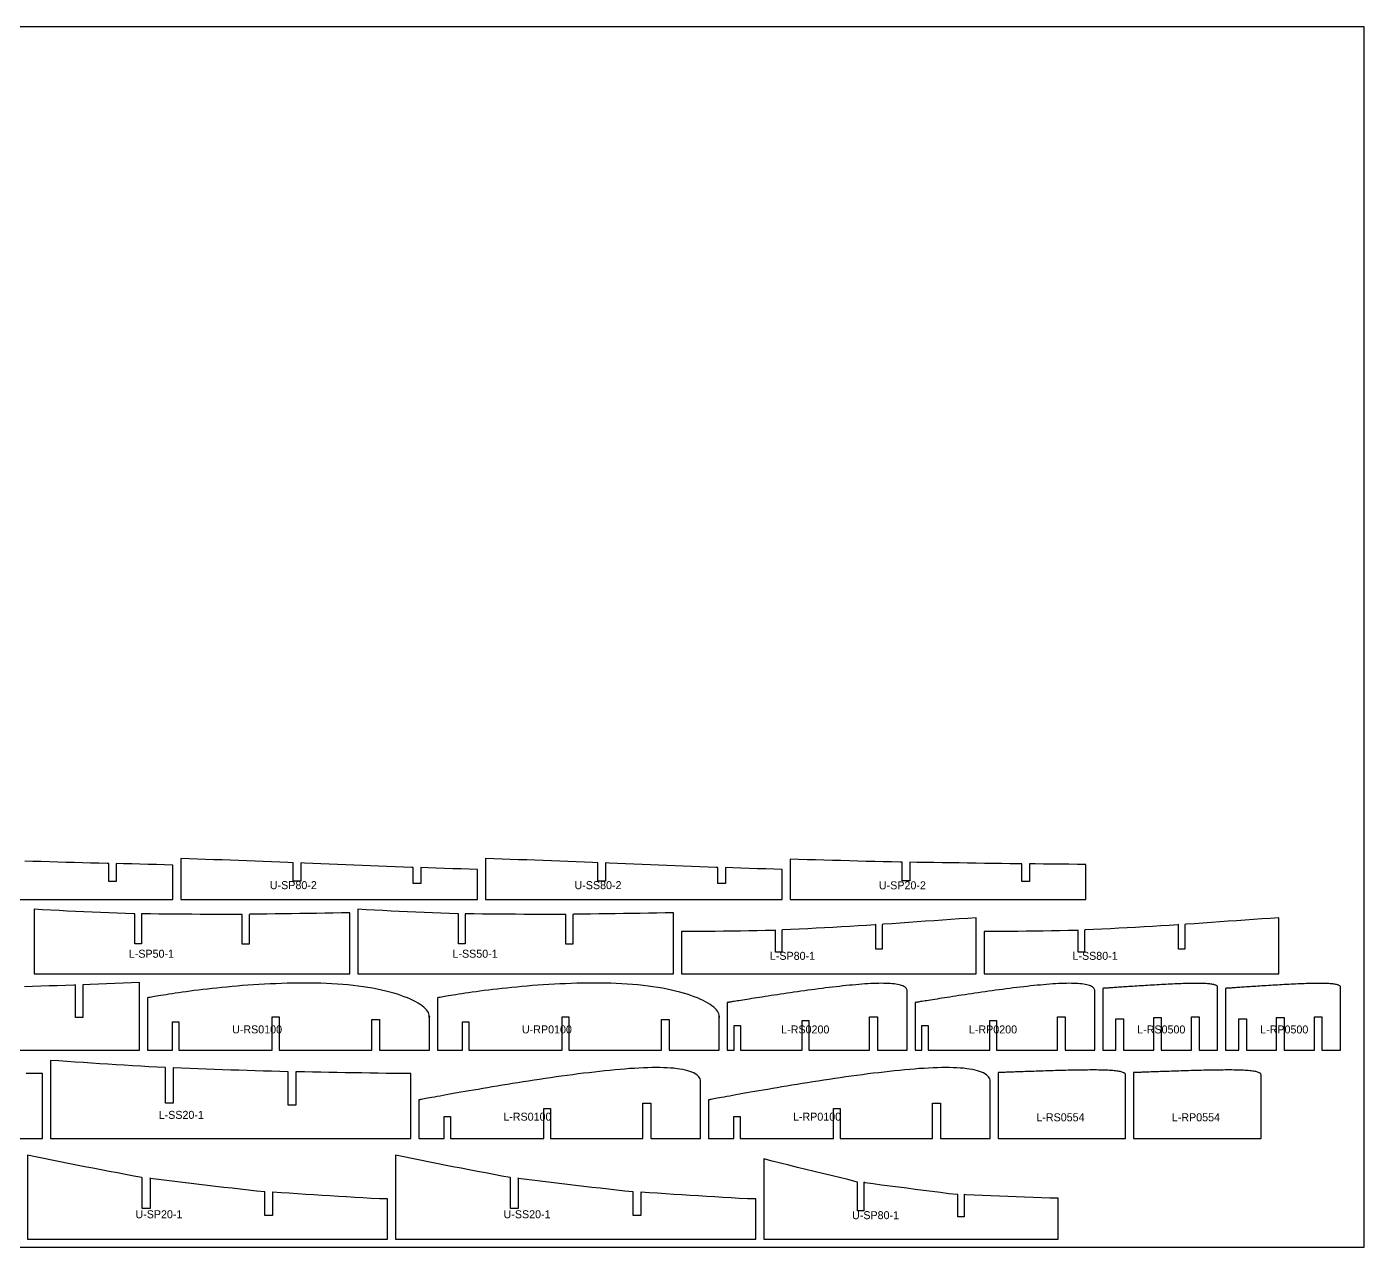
# Model space of a CAD drawing. Header units: millimetres. Extents: x 0 to 2440, y 0 to 1220.
# Drawn here: x 1103 to 2440, y 0 to 1220 of the extents above; entities that cross this region are included whole.
import ezdxf

# ---------------------------------------------------------------- set-up
doc = ezdxf.new("R2010")
doc.units = ezdxf.units.MM
for name, color, linetype in [('CUT', 7, 'CONTINUOUS'), ('LABEL', 1, 'CONTINUOUS'), ('SHEET', 8, 'CONTINUOUS')]:
    doc.layers.add(name, color=color, linetype=linetype)

msp = doc.modelspace()

# ---------------------------------------------------------------- linework, layer by layer
at = {"layer": 'CUT'}
for points in [[(1256.807, 347.738), (1553.428, 347.738), (1553.428, 377.558), (1545.189, 377.845), (1536.949, 378.124), (1528.71, 378.4), (1520.47, 378.668), (1512.231, 378.932), (1503.992, 379.189), (1496.753, 379.524), (1496.753, 363.631), (1489.194, 363.631), (1489.194, 379.524), (1487.513, 379.686), (1479.273, 379.925), (1471.034, 380.158), (1462.794, 380.443), (1454.555, 380.798), (1446.315, 381.151), (1438.076, 381.503), (1429.836, 381.854), (1421.597, 382.204), (1413.357, 382.552), (1405.118, 382.899), (1396.878, 383.245), (1388.639, 383.59), (1380.399, 383.933), (1376.78, 384.241), (1376.78, 365.99), (1369.222, 365.99), (1369.222, 384.241), (1363.921, 384.617), (1355.681, 384.958), (1347.442, 385.28), (1339.202, 385.586), (1330.963, 385.891), (1322.723, 386.195), (1314.484, 386.497), (1306.244, 386.799), (1298.005, 387.098), (1289.765, 387.398), (1281.526, 387.696), (1273.286, 387.993), (1265.047, 388.29), (1256.807, 388.586)], [(1561.428, 347.738), (1858.049, 347.738), (1858.049, 377.558), (1849.81, 377.845), (1841.57, 378.124), (1833.331, 378.4), (1825.091, 378.668), (1816.852, 378.932), (1808.613, 379.189), (1801.374, 379.524), (1801.374, 363.631), (1793.815, 363.631), (1793.815, 379.524), (1792.134, 379.686), (1783.894, 379.925), (1775.655, 380.158), (1767.415, 380.443), (1759.176, 380.798), (1750.936, 381.151), (1742.697, 381.503), (1734.457, 381.854), (1726.218, 382.204), (1717.978, 382.552), (1709.739, 382.899), (1701.499, 383.245), (1693.26, 383.59), (1685.02, 383.933), (1681.401, 384.241), (1681.401, 365.99), (1673.843, 365.99), (1673.843, 384.241), (1668.542, 384.617), (1660.302, 384.958), (1652.063, 385.28), (1643.823, 385.586), (1635.584, 385.891), (1627.344, 386.195), (1619.105, 386.497), (1610.865, 386.799), (1602.626, 387.098), (1594.386, 387.398), (1586.147, 387.696), (1577.907, 387.993), (1569.668, 388.29), (1561.428, 388.586)], [(1866.049, 347.738), (2161.669, 347.738), (2161.669, 382.557), (2153.222, 382.664), (2144.776, 382.767), (2136.33, 382.866), (2127.884, 382.962), (2119.437, 383.054), (2110.991, 383.143), (2105.184, 383.239), (2105.184, 365.488), (2097.651, 365.488), (2097.651, 383.239), (2094.098, 383.309), (2085.652, 383.386), (2077.206, 383.46), (2068.76, 383.576), (2060.313, 383.708), (2051.867, 383.838), (2043.421, 383.968), (2034.975, 384.098), (2026.528, 384.227), (2018.082, 384.355), (2009.636, 384.483), (2001.19, 384.61), (1992.743, 384.737), (1985.617, 384.9), (1985.617, 366.319), (1978.084, 366.319), (1978.084, 384.9), (1975.851, 384.989), (1967.405, 385.114), (1958.958, 385.262), (1950.512, 385.498), (1942.066, 385.734), (1933.619, 385.971), (1925.173, 386.209), (1916.727, 386.448), (1908.281, 386.688), (1899.834, 386.928), (1891.388, 387.17), (1882.942, 387.412), (1874.496, 387.655), (1866.049, 387.899)], [(1110.081, 273.266), (1425.705, 273.266), (1425.705, 334.368), (1417.4, 334.14), (1409.094, 333.973), (1400.788, 333.84), (1392.482, 333.71), (1384.176, 333.583), (1375.87, 333.461), (1367.564, 333.342), (1359.258, 333.228), (1350.952, 333.117), (1342.646, 333.01), (1334.34, 332.907), (1326.035, 332.807), (1325.011, 332.757), (1325.011, 303.011), (1318.24, 303.011), (1318.24, 332.757), (1317.729, 332.713), (1309.423, 332.652), (1301.117, 332.661), (1292.811, 332.68), (1284.505, 332.708), (1276.199, 332.747), (1267.893, 332.796), (1259.587, 332.855), (1251.281, 332.923), (1242.975, 333.001), (1234.669, 333.088), (1226.364, 333.185), (1218.058, 333.292), (1217.546, 333.346), (1217.546, 303.306), (1210.775, 303.306), (1210.775, 333.346), (1209.752, 333.41), (1201.446, 333.682), (1193.14, 333.977), (1184.834, 334.286), (1176.528, 334.609), (1168.222, 334.95), (1159.916, 335.307), (1151.61, 335.681), (1143.304, 336.068), (1134.998, 336.471), (1126.693, 336.89), (1118.387, 337.325), (1110.081, 337.777)], [(1433.705, 273.266), (1749.33, 273.266), (1749.33, 334.368), (1741.024, 334.14), (1732.718, 333.973), (1724.412, 333.84), (1716.107, 333.71), (1707.801, 333.583), (1699.495, 333.461), (1691.189, 333.342), (1682.883, 333.228), (1674.577, 333.117), (1666.271, 333.01), (1657.965, 332.907), (1649.659, 332.807), (1648.635, 332.757), (1648.635, 303.011), (1641.865, 303.011), (1641.865, 332.757), (1641.353, 332.713), (1633.047, 332.652), (1624.741, 332.661), (1616.436, 332.68), (1608.13, 332.708), (1599.824, 332.747), (1591.518, 332.796), (1583.212, 332.855), (1574.906, 332.923), (1566.6, 333.001), (1558.294, 333.088), (1549.988, 333.185), (1541.682, 333.292), (1541.17, 333.346), (1541.17, 303.306), (1534.4, 303.306), (1534.4, 333.346), (1533.376, 333.41), (1525.071, 333.682), (1516.765, 333.977), (1508.459, 334.286), (1500.153, 334.609), (1491.847, 334.95), (1483.541, 335.307), (1475.235, 335.681), (1466.929, 336.068), (1458.623, 336.471), (1450.317, 336.89), (1442.011, 337.325), (1433.705, 337.777)], [(1757.33, 273.266), (2051.912, 273.266), (2051.912, 329.39), (2043.495, 328.731), (2035.079, 328.138), (2026.662, 327.559), (2018.246, 326.976), (2009.829, 326.39), (2001.412, 325.799), (1992.996, 325.204), (1984.579, 324.605), (1976.162, 324.002), (1967.746, 323.395), (1959.329, 322.783), (1957.931, 322.45), (1957.931, 297.858), (1951.612, 297.858), (1951.612, 322.45), (1950.913, 322.167), (1942.496, 321.607), (1934.079, 321.137), (1925.663, 320.672), (1917.246, 320.212), (1908.829, 319.758), (1900.413, 319.309), (1891.996, 318.866), (1883.58, 318.428), (1875.163, 317.996), (1866.746, 317.57), (1858.33, 317.149), (1857.63, 316.958), (1857.63, 295.112), (1851.312, 295.112), (1851.312, 316.958), (1849.913, 316.738), (1841.496, 316.555), (1833.08, 316.386), (1824.663, 316.23), (1816.247, 316.087), (1807.83, 315.958), (1799.413, 315.843), (1790.997, 315.742), (1782.58, 315.655), (1774.163, 315.582), (1765.747, 315.525), (1757.33, 315.48)], [(2059.912, 273.266), (2354.494, 273.266), (2354.494, 329.39), (2346.077, 328.731), (2337.661, 328.138), (2329.244, 327.559), (2320.827, 326.976), (2312.411, 326.39), (2303.994, 325.799), (2295.577, 325.204), (2287.161, 324.605), (2278.744, 324.002), (2270.328, 323.395), (2261.911, 322.783), (2260.513, 322.45), (2260.513, 297.858), (2254.194, 297.858), (2254.194, 322.45), (2253.494, 322.167), (2245.078, 321.607), (2236.661, 321.137), (2228.244, 320.672), (2219.828, 320.212), (2211.411, 319.758), (2202.995, 319.309), (2194.578, 318.866), (2186.161, 318.428), (2177.745, 317.996), (2169.328, 317.57), (2160.912, 317.149), (2160.212, 316.958), (2160.212, 295.112), (2153.893, 295.112), (2153.893, 316.958), (2152.495, 316.738), (2144.078, 316.555), (2135.662, 316.386), (2127.245, 316.23), (2118.828, 316.087), (2110.412, 315.958), (2101.995, 315.843), (2093.579, 315.742), (2085.162, 315.655), (2076.745, 315.582), (2068.329, 315.525), (2059.912, 315.48)], [(1223.472, 197.017), (1248.573, 197.017), (1248.573, 225.481), (1254.891, 225.481), (1254.891, 197.017), (1348.212, 197.017), (1348.212, 230.23), (1354.98, 230.23), (1354.98, 197.017), (1447.598, 197.017), (1447.598, 227.632), (1455.322, 227.632), (1455.322, 197.017), (1505.304, 197.017), (1505.304, 230.871), (1505.202, 229.609), (1505.18, 232.149), (1504.831, 233.442), (1504.256, 234.748), (1503.456, 236.066), (1502.43, 237.394), (1501.181, 238.728), (1499.71, 240.066), (1498.018, 241.405), (1496.107, 242.741), (1493.98, 244.069), (1491.64, 245.386), (1489.091, 246.689), (1486.335, 247.972), (1483.376, 249.231), (1480.22, 250.462), (1476.871, 251.66), (1473.334, 252.822), (1469.614, 253.944), (1465.719, 255.02), (1461.653, 256.049), (1457.425, 257.025), (1453.04, 257.946), (1448.506, 258.81), (1443.831, 259.612), (1439.023, 260.352), (1434.09, 261.027), (1429.041, 261.635), (1423.884, 262.175), (1418.628, 262.646), (1413.282, 263.047), (1407.856, 263.379), (1402.359, 263.642), (1396.8, 263.835), (1391.221, 263.959), (1385.624, 264.029), (1379.994, 264.048), (1374.34, 264.018), (1368.671, 263.94), (1362.996, 263.818), (1357.326, 263.653), (1351.669, 263.446), (1346.034, 263.201), (1340.431, 262.92), (1334.868, 262.604), (1329.355, 262.256), (1323.901, 261.878), (1318.513, 261.474), (1313.202, 261.045), (1307.975, 260.593), (1302.84, 260.122), (1297.807, 259.634), (1292.882, 259.131), (1288.074, 258.616), (1283.39, 258.091), (1278.837, 257.56), (1274.424, 257.024), (1270.156, 256.487), (1266.04, 255.951), (1262.082, 255.418), (1258.29, 254.893), (1254.668, 254.376), (1251.223, 253.871), (1247.959, 253.381), (1244.882, 252.907), (1241.996, 252.454), (1239.306, 252.022), (1236.815, 251.616), (1234.529, 251.236), (1232.45, 250.885), (1230.581, 250.565), (1228.925, 250.278), (1227.485, 250.026), (1226.263, 249.81), (1225.26, 249.631), (1224.479, 249.491), (1223.92, 249.39), (1223.584, 249.33), (1223.472, 249.309)], [(1513.304, 197.017), (1538.405, 197.017), (1538.405, 225.481), (1544.723, 225.481), (1544.723, 197.017), (1638.044, 197.017), (1638.044, 230.23), (1644.812, 230.23), (1644.812, 197.017), (1737.43, 197.017), (1737.43, 227.632), (1745.153, 227.632), (1745.153, 197.017), (1795.136, 197.017), (1795.136, 230.871), (1795.034, 229.609), (1795.012, 232.149), (1794.663, 233.442), (1794.088, 234.748), (1793.287, 236.066), (1792.262, 237.394), (1791.013, 238.728), (1789.542, 240.066), (1787.849, 241.405), (1785.939, 242.741), (1783.812, 244.069), (1781.472, 245.386), (1778.923, 246.689), (1776.166, 247.972), (1773.208, 249.231), (1770.052, 250.462), (1766.703, 251.66), (1763.166, 252.822), (1759.446, 253.944), (1755.551, 255.02), (1751.485, 256.049), (1747.257, 257.025), (1742.872, 257.946), (1738.338, 258.81), (1733.663, 259.612), (1728.855, 260.352), (1723.922, 261.027), (1718.873, 261.635), (1713.716, 262.175), (1708.46, 262.646), (1703.114, 263.047), (1697.688, 263.379), (1692.191, 263.642), (1686.632, 263.835), (1681.053, 263.959), (1675.456, 264.029), (1669.826, 264.048), (1664.171, 264.018), (1658.503, 263.94), (1652.828, 263.818), (1647.158, 263.653), (1641.501, 263.446), (1635.866, 263.201), (1630.263, 262.92), (1624.7, 262.604), (1619.187, 262.256), (1613.732, 261.878), (1608.345, 261.474), (1603.034, 261.045), (1597.807, 260.593), (1592.672, 260.122), (1587.639, 259.634), (1582.714, 259.131), (1577.906, 258.616), (1573.222, 258.091), (1568.669, 257.56), (1564.256, 257.024), (1559.987, 256.487), (1555.871, 255.951), (1551.914, 255.418), (1548.122, 254.893), (1544.5, 254.376), (1541.054, 253.871), (1537.791, 253.381), (1534.713, 252.907), (1531.828, 252.454), (1529.137, 252.022), (1526.647, 251.616), (1524.361, 251.236), (1522.281, 250.885), (1520.413, 250.565), (1518.757, 250.278), (1517.317, 250.026), (1516.094, 249.81), (1515.092, 249.631), (1514.31, 249.491), (1513.752, 249.39), (1513.416, 249.33), (1513.304, 249.309)], [(1803.136, 197.017), (1810.008, 197.017), (1810.008, 221.609), (1816.327, 221.609), (1816.327, 197.017), (1877.879, 197.017), (1877.879, 226.762), (1884.649, 226.762), (1884.649, 197.017), (1945.498, 197.017), (1945.498, 230.326), (1953.222, 230.326), (1953.222, 197.017), (1982.831, 197.017), (1982.831, 257.112), (1982.64, 257.803), (1982.311, 258.457), (1981.844, 259.074), (1981.24, 259.655), (1980.501, 260.199), (1979.628, 260.705), (1978.623, 261.173), (1977.487, 261.604), (1976.223, 261.997), (1974.832, 262.351), (1973.318, 262.667), (1971.683, 262.944), (1969.929, 263.182), (1968.059, 263.382), (1966.077, 263.544), (1963.986, 263.667), (1961.788, 263.753), (1959.488, 263.801), (1957.088, 263.812), (1954.593, 263.788), (1952.005, 263.728), (1949.33, 263.634), (1946.57, 263.508), (1943.73, 263.35), (1940.814, 263.161), (1937.826, 262.944), (1934.769, 262.7), (1931.65, 262.431), (1928.471, 262.139), (1925.238, 261.826), (1921.955, 261.493), (1918.626, 261.142), (1915.256, 260.777), (1911.851, 260.398), (1908.397, 260.006), (1904.905, 259.595), (1901.393, 259.168), (1897.866, 258.726), (1894.332, 258.272), (1890.793, 257.806), (1887.257, 257.331), (1883.729, 256.849), (1880.213, 256.361), (1876.716, 255.869), (1873.242, 255.375), (1869.798, 254.879), (1866.388, 254.383), (1863.019, 253.89), (1859.694, 253.399), (1856.42, 252.912), (1853.202, 252.43), (1850.045, 251.955), (1846.953, 251.487), (1843.932, 251.027), (1840.987, 250.576), (1838.122, 250.136), (1835.342, 249.707), (1832.652, 249.29), (1830.055, 248.885), (1827.557, 248.494), (1825.161, 248.117), (1822.871, 247.755), (1820.69, 247.408), (1818.623, 247.079), (1816.673, 246.766), (1814.843, 246.472), (1813.136, 246.196), (1811.554, 245.939), (1810.101, 245.702), (1808.78, 245.486), (1807.591, 245.291), (1806.537, 245.118), (1805.621, 244.966), (1804.842, 244.837), (1804.204, 244.731), (1803.706, 244.649), (1803.35, 244.589), (1803.136, 244.554)], [(1990.831, 197.017), (1997.703, 197.017), (1997.703, 221.609), (2004.022, 221.609), (2004.022, 197.017), (2065.573, 197.017), (2065.573, 226.762), (2072.344, 226.762), (2072.344, 197.017), (2133.193, 197.017), (2133.193, 230.326), (2140.917, 230.326), (2140.917, 197.017), (2170.525, 197.017), (2170.525, 257.112), (2170.335, 257.803), (2170.006, 258.457), (2169.539, 259.074), (2168.935, 259.655), (2168.196, 260.199), (2167.323, 260.705), (2166.318, 261.173), (2165.182, 261.604), (2163.918, 261.997), (2162.527, 262.351), (2161.013, 262.667), (2159.378, 262.944), (2157.624, 263.182), (2155.754, 263.382), (2153.772, 263.544), (2151.681, 263.667), (2149.483, 263.753), (2147.183, 263.801), (2144.783, 263.812), (2142.287, 263.788), (2139.7, 263.728), (2137.025, 263.634), (2134.265, 263.508), (2131.425, 263.35), (2128.509, 263.161), (2125.52, 262.944), (2122.464, 262.7), (2119.345, 262.431), (2116.166, 262.139), (2112.933, 261.826), (2109.649, 261.493), (2106.321, 261.142), (2102.951, 260.777), (2099.546, 260.398), (2096.092, 260.006), (2092.599, 259.595), (2089.087, 259.168), (2085.561, 258.726), (2082.026, 258.272), (2078.488, 257.806), (2074.952, 257.331), (2071.424, 256.849), (2067.908, 256.361), (2064.411, 255.869), (2060.937, 255.375), (2057.493, 254.879), (2054.083, 254.383), (2050.714, 253.89), (2047.389, 253.399), (2044.115, 252.912), (2040.897, 252.43), (2037.739, 251.955), (2034.648, 251.487), (2031.627, 251.027), (2028.682, 250.576), (2025.817, 250.136), (2023.037, 249.707), (2020.347, 249.29), (2017.75, 248.885), (2015.252, 248.494), (2012.856, 248.117), (2010.565, 247.755), (2008.385, 247.408), (2006.318, 247.079), (2004.368, 246.766), (2002.538, 246.472), (2000.83, 246.196), (1999.249, 245.939), (1997.796, 245.702), (1996.475, 245.486), (1995.286, 245.291), (1994.232, 245.118), (1993.315, 244.966), (1992.537, 244.837), (1991.899, 244.731), (1991.401, 244.649), (1991.045, 244.589), (1990.831, 244.554)], [(2178.525, 197.017), (2191.731, 197.017), (2191.731, 228.467), (2199.29, 228.467), (2199.29, 197.017), (2229.513, 197.017), (2229.513, 229.661), (2237.059, 229.661), (2237.059, 197.017), (2267.295, 197.017), (2267.295, 230.401), (2274.828, 230.401), (2274.828, 197.017), (2293.436, 197.017), (2293.436, 259.979), (2293.352, 260.326), (2293.178, 260.656), (2292.915, 260.97), (2292.562, 261.268), (2292.122, 261.549), (2291.594, 261.814), (2290.98, 262.062), (2290.281, 262.293), (2289.498, 262.507), (2288.633, 262.704), (2287.686, 262.885), (2286.66, 263.048), (2285.557, 263.195), (2284.377, 263.325), (2283.123, 263.438), (2281.797, 263.535), (2280.402, 263.616), (2278.938, 263.68), (2277.41, 263.73), (2275.817, 263.764), (2274.165, 263.785), (2272.454, 263.791), (2270.687, 263.784), (2268.867, 263.764), (2266.997, 263.733), (2265.08, 263.691), (2263.118, 263.639), (2261.114, 263.578), (2259.071, 263.509), (2256.992, 263.433), (2254.88, 263.35), (2252.739, 263.263), (2250.571, 263.171), (2248.379, 263.076), (2246.159, 262.978), (2243.916, 262.873), (2241.659, 262.761), (2239.393, 262.644), (2237.121, 262.521), (2234.847, 262.395), (2232.574, 262.265), (2230.306, 262.132), (2228.046, 261.997), (2225.798, 261.861), (2223.565, 261.724), (2221.35, 261.586), (2219.158, 261.448), (2216.992, 261.311), (2214.855, 261.175), (2212.751, 261.04), (2210.682, 260.907), (2208.653, 260.776), (2206.666, 260.647), (2204.725, 260.521), (2202.833, 260.398), (2200.992, 260.277), (2199.206, 260.16), (2197.478, 260.047), (2195.81, 259.937), (2194.205, 259.831), (2192.666, 259.728), (2191.196, 259.63), (2189.795, 259.537), (2188.468, 259.447), (2187.216, 259.363), (2186.041, 259.283), (2184.945, 259.209), (2183.929, 259.139), (2182.997, 259.075), (2182.148, 259.017), (2181.385, 258.964), (2180.709, 258.917), (2180.12, 258.876), (2179.621, 258.841), (2179.211, 258.812), (2178.891, 258.789), (2178.663, 258.773), (2178.525, 258.764)], [(2301.436, 197.017), (2314.642, 197.017), (2314.642, 228.467), (2322.2, 228.467), (2322.2, 197.017), (2352.424, 197.017), (2352.424, 229.661), (2359.97, 229.661), (2359.97, 197.017), (2390.206, 197.017), (2390.206, 230.401), (2397.739, 230.401), (2397.739, 197.017), (2416.347, 197.017), (2416.347, 259.979), (2416.263, 260.326), (2416.089, 260.656), (2415.826, 260.97), (2415.473, 261.268), (2415.033, 261.549), (2414.505, 261.814), (2413.891, 262.062), (2413.192, 262.293), (2412.409, 262.507), (2411.544, 262.704), (2410.597, 262.885), (2409.571, 263.048), (2408.468, 263.195), (2407.288, 263.325), (2406.034, 263.438), (2404.708, 263.535), (2403.313, 263.616), (2401.849, 263.68), (2400.32, 263.73), (2398.728, 263.764), (2397.076, 263.785), (2395.365, 263.791), (2393.598, 263.784), (2391.778, 263.764), (2389.908, 263.733), (2387.991, 263.691), (2386.029, 263.639), (2384.025, 263.578), (2381.982, 263.509), (2379.903, 263.433), (2377.791, 263.35), (2375.65, 263.263), (2373.482, 263.171), (2371.29, 263.076), (2369.07, 262.978), (2366.827, 262.873), (2364.57, 262.761), (2362.304, 262.644), (2360.032, 262.521), (2357.758, 262.395), (2355.485, 262.265), (2353.217, 262.132), (2350.957, 261.997), (2348.709, 261.861), (2346.476, 261.724), (2344.261, 261.586), (2342.069, 261.448), (2339.903, 261.311), (2337.766, 261.175), (2335.662, 261.04), (2333.593, 260.907), (2331.564, 260.776), (2329.577, 260.647), (2327.636, 260.521), (2325.744, 260.398), (2323.903, 260.277), (2322.117, 260.16), (2320.389, 260.047), (2318.721, 259.937), (2317.116, 259.831), (2315.577, 259.728), (2314.107, 259.63), (2312.706, 259.537), (2311.379, 259.447), (2310.127, 259.363), (2308.952, 259.283), (2307.856, 259.209), (2306.84, 259.139), (2305.908, 259.075), (2305.059, 259.017), (2304.296, 258.964), (2303.62, 258.917), (2303.031, 258.876), (2302.532, 258.841), (2302.122, 258.812), (2301.802, 258.789), (2301.574, 258.773), (2301.436, 258.764)], [(1126.597, 108.801), (1486.715, 108.801), (1486.715, 173.615), (1478.531, 173.649), (1470.346, 173.72), (1462.162, 173.832), (1453.977, 173.948), (1445.793, 174.068), (1437.608, 174.192), (1429.424, 174.32), (1421.239, 174.453), (1413.055, 174.59), (1404.87, 174.731), (1396.686, 174.877), (1388.501, 175.026), (1380.317, 175.18), (1372.132, 175.338), (1371.826, 175.42), (1371.826, 142.111), (1364.101, 142.111), (1364.101, 175.42), (1363.948, 175.499), (1355.763, 175.675), (1347.579, 175.905), (1339.394, 176.144), (1331.21, 176.389), (1323.025, 176.643), (1314.841, 176.904), (1306.656, 177.172), (1298.472, 177.449), (1290.287, 177.733), (1282.103, 178.026), (1273.918, 178.325), (1265.734, 178.633), (1257.549, 178.949), (1249.365, 179.272), (1249.211, 179.433), (1249.211, 144.117), (1241.487, 144.117), (1241.487, 179.433), (1241.18, 179.603), (1232.996, 180.027), (1224.811, 180.478), (1216.627, 180.941), (1208.442, 181.416), (1200.258, 181.903), (1192.073, 182.402), (1183.888, 182.913), (1175.704, 183.436), (1167.519, 183.971), (1159.335, 184.518), (1151.15, 185.077), (1142.966, 185.649), (1134.781, 186.232), (1126.597, 186.827)], [(1494.715, 108.801), (1520.134, 108.801), (1520.134, 130.647), (1526.453, 130.647), (1526.453, 108.801), (1619.603, 108.801), (1619.603, 138.841), (1626.373, 138.841), (1626.373, 108.801), (1718.821, 108.801), (1718.821, 144.117), (1726.546, 144.117), (1726.546, 108.801), (1776.333, 108.801), (1776.333, 166.962), (1776.01, 168.186), (1775.471, 169.351), (1774.716, 170.455), (1773.747, 171.5), (1772.567, 172.483), (1771.178, 173.405), (1769.583, 174.265), (1767.784, 175.062), (1765.785, 175.795), (1763.59, 176.465), (1761.202, 177.07), (1758.625, 177.611), (1755.865, 178.086), (1752.924, 178.497), (1749.809, 178.841), (1746.524, 179.121), (1743.074, 179.336), (1739.465, 179.486), (1735.701, 179.573), (1731.79, 179.598), (1727.735, 179.561), (1723.544, 179.464), (1719.223, 179.31), (1714.777, 179.099), (1710.213, 178.835), (1705.537, 178.519), (1700.757, 178.154), (1695.877, 177.744), (1690.906, 177.291), (1685.851, 176.798), (1680.717, 176.269), (1675.513, 175.707), (1670.246, 175.115), (1664.922, 174.498), (1659.519, 173.853), (1654.053, 173.175), (1648.557, 172.466), (1643.038, 171.73), (1637.506, 170.969), (1631.969, 170.188), (1626.435, 169.389), (1620.913, 168.575), (1615.411, 167.749), (1609.937, 166.915), (1604.501, 166.073), (1599.11, 165.228), (1593.773, 164.382), (1588.498, 163.536), (1583.295, 162.694), (1578.169, 161.857), (1573.131, 161.028), (1568.188, 160.208), (1563.348, 159.4), (1558.618, 158.605), (1554.006, 157.824), (1549.521, 157.06), (1545.167, 156.314), (1540.954, 155.588), (1536.888, 154.883), (1532.975, 154.2), (1529.222, 153.542), (1525.634, 152.909), (1522.219, 152.303), (1518.981, 151.725), (1515.926, 151.177), (1513.059, 150.66), (1510.384, 150.175), (1507.907, 149.724), (1505.63, 149.307), (1503.559, 148.926), (1501.697, 148.583), (1500.046, 148.277), (1498.609, 148.01), (1497.39, 147.783), (1496.389, 147.596), (1495.609, 147.45), (1495.051, 147.345), (1494.715, 147.282)], [(1784.333, 108.801), (1809.752, 108.801), (1809.752, 130.647), (1816.071, 130.647), (1816.071, 108.801), (1909.221, 108.801), (1909.221, 138.841), (1915.991, 138.841), (1915.991, 108.801), (2008.439, 108.801), (2008.439, 144.117), (2016.164, 144.117), (2016.164, 108.801), (2065.951, 108.801), (2065.951, 166.962), (2065.628, 168.186), (2065.089, 169.351), (2064.334, 170.455), (2063.365, 171.5), (2062.185, 172.483), (2060.796, 173.405), (2059.201, 174.265), (2057.402, 175.062), (2055.403, 175.795), (2053.208, 176.465), (2050.82, 177.07), (2048.243, 177.611), (2045.483, 178.086), (2042.542, 178.497), (2039.427, 178.841), (2036.142, 179.121), (2032.692, 179.336), (2029.083, 179.486), (2025.319, 179.573), (2021.408, 179.598), (2017.353, 179.561), (2013.162, 179.464), (2008.841, 179.31), (2004.395, 179.099), (1999.831, 178.835), (1995.156, 178.519), (1990.375, 178.154), (1985.495, 177.744), (1980.524, 177.291), (1975.469, 176.798), (1970.335, 176.269), (1965.131, 175.707), (1959.864, 175.115), (1954.54, 174.498), (1949.137, 173.853), (1943.671, 173.175), (1938.175, 172.466), (1932.656, 171.73), (1927.124, 170.969), (1921.587, 170.188), (1916.053, 169.389), (1910.531, 168.575), (1905.029, 167.749), (1899.555, 166.915), (1894.119, 166.073), (1888.728, 165.228), (1883.391, 164.382), (1878.116, 163.536), (1872.913, 162.694), (1867.787, 161.857), (1862.749, 161.028), (1857.806, 160.208), (1852.966, 159.4), (1848.236, 158.605), (1843.624, 157.824), (1839.139, 157.06), (1834.785, 156.314), (1830.572, 155.588), (1826.506, 154.883), (1822.593, 154.2), (1818.84, 153.542), (1815.252, 152.909), (1811.837, 152.303), (1808.599, 151.725), (1805.544, 151.177), (1802.677, 150.66), (1800.002, 150.175), (1797.525, 149.724), (1795.248, 149.307), (1793.177, 148.926), (1791.315, 148.583), (1789.664, 148.277), (1788.227, 148.01), (1787.008, 147.783), (1786.007, 147.596), (1785.227, 147.45), (1784.669, 147.345), (1784.333, 147.282)], [(2073.951, 108.801), (2201.377, 108.801), (2201.377, 172.47), (2201.295, 172.843), (2201.113, 173.201), (2200.832, 173.543), (2200.451, 173.871), (2199.972, 174.183), (2199.396, 174.479), (2198.724, 174.76), (2197.956, 175.025), (2197.095, 175.275), (2196.142, 175.508), (2195.099, 175.726), (2193.967, 175.927), (2192.748, 176.113), (2191.444, 176.283), (2190.058, 176.437), (2188.591, 176.575), (2187.046, 176.699), (2185.426, 176.807), (2183.732, 176.901), (2181.968, 176.981), (2180.136, 177.047), (2178.238, 177.1), (2176.279, 177.141), (2174.26, 177.17), (2172.185, 177.189), (2170.057, 177.197), (2167.88, 177.197), (2165.655, 177.188), (2163.387, 177.172), (2161.079, 177.15), (2158.734, 177.122), (2156.357, 177.09), (2153.95, 177.055), (2151.516, 177.018), (2149.051, 176.978), (2146.561, 176.932), (2144.055, 176.88), (2141.54, 176.822), (2139.017, 176.759), (2136.492, 176.691), (2133.968, 176.621), (2131.449, 176.547), (2128.939, 176.471), (2126.443, 176.393), (2123.963, 176.314), (2121.504, 176.234), (2119.07, 176.154), (2116.664, 176.073), (2114.291, 175.993), (2111.954, 175.914), (2109.657, 175.836), (2107.404, 175.758), (2105.198, 175.682), (2103.042, 175.607), (2100.941, 175.534), (2098.897, 175.463), (2096.914, 175.394), (2094.995, 175.327), (2093.143, 175.261), (2091.361, 175.198), (2089.652, 175.137), (2088.019, 175.079), (2086.464, 175.023), (2084.991, 174.97), (2083.6, 174.919), (2082.296, 174.871), (2081.079, 174.826), (2079.951, 174.784), (2078.916, 174.746), (2077.974, 174.71), (2077.126, 174.678), (2076.376, 174.649), (2075.722, 174.624), (2075.168, 174.603), (2074.712, 174.585), (2074.358, 174.572), (2074.104, 174.562), (2073.951, 174.556)], [(2209.377, 108.801), (2336.803, 108.801), (2336.803, 172.47), (2336.721, 172.843), (2336.539, 173.201), (2336.257, 173.543), (2335.877, 173.871), (2335.398, 174.183), (2334.822, 174.479), (2334.149, 174.76), (2333.382, 175.025), (2332.521, 175.275), (2331.568, 175.508), (2330.525, 175.726), (2329.393, 175.927), (2328.174, 176.113), (2326.87, 176.283), (2325.484, 176.437), (2324.017, 176.575), (2322.472, 176.699), (2320.851, 176.807), (2319.158, 176.901), (2317.393, 176.981), (2315.561, 177.047), (2313.664, 177.1), (2311.705, 177.141), (2309.686, 177.17), (2307.611, 177.189), (2305.483, 177.197), (2303.305, 177.197), (2301.081, 177.188), (2298.813, 177.172), (2296.505, 177.15), (2294.16, 177.122), (2291.782, 177.09), (2289.375, 177.055), (2286.942, 177.018), (2284.477, 176.978), (2281.986, 176.932), (2279.481, 176.88), (2276.965, 176.822), (2274.443, 176.759), (2271.918, 176.691), (2269.394, 176.621), (2266.875, 176.547), (2264.365, 176.471), (2261.868, 176.393), (2259.388, 176.314), (2256.93, 176.234), (2254.495, 176.154), (2252.09, 176.073), (2249.717, 175.993), (2247.38, 175.914), (2245.083, 175.836), (2242.83, 175.758), (2240.623, 175.682), (2238.468, 175.607), (2236.367, 175.534), (2234.323, 175.463), (2232.34, 175.394), (2230.421, 175.327), (2228.569, 175.261), (2226.787, 175.198), (2225.078, 175.137), (2223.445, 175.079), (2221.89, 175.023), (2220.416, 174.97), (2219.026, 174.919), (2217.721, 174.871), (2216.504, 174.826), (2215.377, 174.784), (2214.342, 174.746), (2213.399, 174.71), (2212.552, 174.678), (2211.801, 174.649), (2211.148, 174.624), (2210.593, 174.603), (2210.138, 174.585), (2209.783, 174.572), (2209.53, 174.562), (2209.377, 174.556)], [(1103.375, 8), (1463.449, 8), (1463.449, 48.366), (1455.265, 48.535), (1447.082, 48.858), (1438.898, 49.345), (1430.715, 49.836), (1422.531, 50.332), (1414.348, 50.832), (1406.164, 51.337), (1397.981, 51.846), (1389.797, 52.36), (1381.614, 52.878), (1373.43, 53.4), (1365.247, 53.927), (1357.063, 54.458), (1348.88, 54.994), (1348.573, 55.268), (1348.573, 31.634), (1340.85, 31.634), (1340.85, 55.268), (1340.696, 55.534), (1332.513, 56.141), (1324.329, 57.061), (1316.146, 57.988), (1307.962, 58.924), (1299.779, 59.868), (1291.595, 60.82), (1283.412, 61.781), (1275.228, 62.749), (1267.045, 63.725), (1258.861, 64.71), (1250.678, 65.702), (1242.494, 66.703), (1234.311, 67.712), (1226.127, 68.729), (1225.974, 69.23), (1225.974, 38.615), (1218.25, 38.615), (1218.25, 69.23), (1217.944, 69.753), (1209.76, 71.189), (1201.577, 72.708), (1193.393, 74.239), (1185.21, 75.783), (1177.026, 77.339), (1168.843, 78.908), (1160.659, 80.49), (1152.476, 82.084), (1144.292, 83.69), (1136.109, 85.309), (1127.925, 86.94), (1119.742, 88.584), (1111.558, 90.241), (1103.375, 91.91)], [(1471.449, 8), (1831.523, 8), (1831.523, 48.366), (1823.339, 48.535), (1815.156, 48.858), (1806.972, 49.345), (1798.789, 49.836), (1790.605, 50.332), (1782.422, 50.832), (1774.238, 51.337), (1766.055, 51.846), (1757.871, 52.36), (1749.688, 52.878), (1741.504, 53.4), (1733.321, 53.927), (1725.137, 54.458), (1716.954, 54.994), (1716.647, 55.268), (1716.647, 31.634), (1708.924, 31.634), (1708.924, 55.268), (1708.77, 55.534), (1700.587, 56.141), (1692.403, 57.061), (1684.22, 57.988), (1676.036, 58.924), (1667.853, 59.868), (1659.669, 60.82), (1651.486, 61.781), (1643.302, 62.749), (1635.119, 63.725), (1626.935, 64.71), (1618.752, 65.702), (1610.568, 66.703), (1602.385, 67.712), (1594.201, 68.729), (1594.048, 69.23), (1594.048, 38.615), (1586.324, 38.615), (1586.324, 69.23), (1586.018, 69.753), (1577.834, 71.189), (1569.651, 72.708), (1561.467, 74.239), (1553.284, 75.783), (1545.1, 77.339), (1536.917, 78.908), (1528.733, 80.49), (1520.55, 82.084), (1512.366, 83.69), (1504.183, 85.309), (1495.999, 86.94), (1487.816, 88.584), (1479.632, 90.241), (1471.449, 91.91)], [(1839.523, 8), (2134.074, 8), (2134.074, 49.046), (2125.659, 48.964), (2117.243, 49.268), (2108.827, 49.663), (2100.411, 50.05), (2091.996, 50.428), (2083.58, 50.797), (2075.164, 51.159), (2066.748, 51.514), (2058.333, 51.861), (2049.917, 52.201), (2041.501, 52.534), (2040.103, 52.711), (2040.103, 30.356), (2033.784, 30.356), (2033.784, 52.711), (2033.085, 52.86), (2024.67, 53.488), (2016.254, 54.563), (2007.838, 55.641), (1999.422, 56.723), (1991.007, 57.81), (1982.591, 58.899), (1974.175, 59.994), (1965.759, 61.093), (1957.344, 62.196), (1948.928, 63.304), (1940.512, 64.418), (1939.813, 64.929), (1939.813, 36.464), (1933.495, 36.464), (1933.495, 64.929), (1932.096, 65.548), (1923.681, 67.58), (1915.265, 69.614), (1906.849, 71.653), (1898.433, 73.694), (1890.018, 75.743), (1881.602, 77.802), (1873.186, 79.863), (1864.77, 81.94), (1856.354, 84.019), (1847.939, 86.113), (1839.523, 88.216)]]:
    msp.add_lwpolyline(points, close=True, dxfattribs=at)
for points in [[(952.688, 347.738), (1248.807, 347.738), (1248.807, 382.077), (1240.582, 382.288), (1232.356, 382.495), (1224.131, 382.699), (1215.905, 382.897), (1207.68, 383.091), (1199.454, 383.28), (1192.228, 383.528), (1192.228, 365.633), (1184.682, 365.633), (1184.682, 383.528), (1183.003, 383.649), (1174.778, 383.827), (1166.552, 383.999), (1158.327, 384.203), (1150.101, 384.45), (1141.875, 384.695), (1133.65, 384.94), (1125.424, 385.184), (1117.199, 385.427), (1108.973, 385.669), (1100.748, 385.911)], [(919.355, 197.017), (1215.472, 197.017), (1215.472, 264.786), (1207.247, 264.442), (1199.021, 264.1), (1190.796, 263.76), (1182.57, 263.421), (1174.345, 263.084), (1166.119, 262.75), (1158.893, 262.306), (1158.893, 229.661), (1151.347, 229.661), (1151.347, 262.306), (1149.668, 262.087), (1141.443, 261.758), (1133.217, 261.431), (1124.992, 261.144), (1116.766, 260.905), (1108.541, 260.665), (1100.315, 260.427)], [(758.478, 108.801), (1118.597, 108.801), (1118.597, 173.615), (1110.412, 173.649), (1102.228, 173.72)]]:
    msp.add_lwpolyline(points, dxfattribs=at)
at = {"layer": 'SHEET'}
msp.add_lwpolyline([(0, 0), (2440, 0), (2440, 1220), (0, 1220)], close=True, dxfattribs=at)

# ---------------------------------------------------------------- texts
at = {"layer": 'LABEL'}
for s, p in [('U-SP80-2', (1345.794, 357.95)), ('U-SS80-2', (1650.415, 357.95)), ('U-SP20-2', (1954.735, 357.778)), ('L-SP50-1', (1204.768, 289.394)), ('L-SS50-1', (1528.393, 289.394)), ('L-SP80-1', (1845.705, 287.297)), ('L-SS80-1', (2148.287, 287.297)), ('U-RS0100', (1308.022, 213.775)), ('U-RP0100', (1597.853, 213.775)), ('L-RS0200', (1857.044, 213.716)), ('L-RP0200', (2044.739, 213.716)), ('L-RS0500', (2212.999, 213.71)), ('L-RP0500', (2335.91, 213.71)), ('L-SS20-1', (1234.632, 128.308)), ('L-RS0100', (1579.201, 126.5)), ('L-RP0100', (1868.819, 126.5)), ('L-RS0554', (2112.179, 125.9)), ('L-RP0554', (2247.605, 125.9)), ('U-SP20-1', (1211.397, 28.977)), ('U-SS20-1', (1579.471, 28.977)), ('U-SP80-1', (1927.888, 28.054))]:
    msp.add_text(s, height=8, dxfattribs=at).set_placement(p)

doc.saveas('drawing.dxf')
